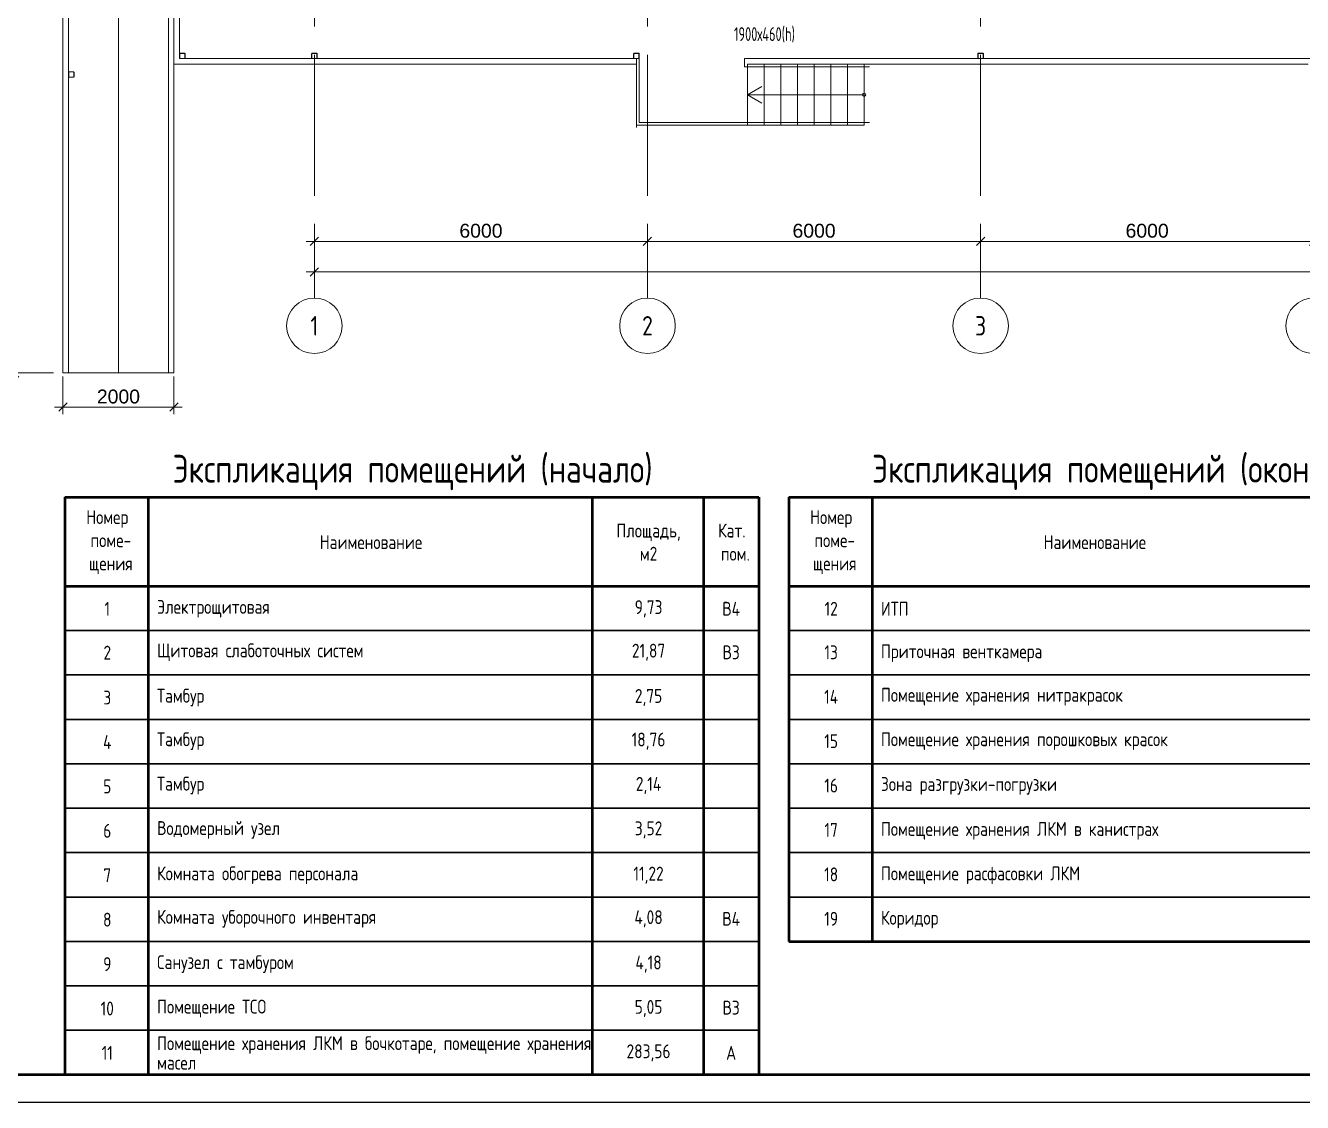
# Model space of a CAD drawing. Header units: millimetres. Extents: x -553547 to 230550, y -59438 to 214451.
# Drawn here: x 87123 to 110125, y -59438 to -40041 of the extents above; entities that cross this region are included whole.
import ezdxf
from ezdxf import colors
from ezdxf.entities.mleader import LeaderData, LeaderLine
from ezdxf.math import Vec2, Vec3

# ---------------------------------------------------------------- set-up
doc = ezdxf.new("R2010")
doc.units = ezdxf.units.MM
doc.linetypes.add('GOST2.303 6', pattern=[12, 8, -1.5, 1, -1.5])
doc.linetypes.add('осевая', pattern=[50.8, 31.75, -6.35, 6.35, -6.35])
for name, color, linetype, lineweight in [('0Оси', 252, 'GOST2.303 6', 13), ('_Оси', 252, 'Continuous', 9), ('АР_Размеры', 7, 'Continuous', 20), ('АР_Текст', 7, 'Continuous', 20), ('АР_Тонкие', 7, 'Continuous', 0), ('ОВ текст', 7, 'Continuous', 15), ('Рамка', 7, 'Continuous', 50)]:
    doc.layers.add(name, color=color, linetype=linetype, lineweight=lineweight)
doc.styles.add('GOST type A', font='GOST2304A.ttf')
doc.styles.get("Standard").update_dxf_attribs({"font": 'arial.ttf'})
doc.styles.add('ГОСТ', font='cs_gost2304.shx')
doc.styles.add('ГОСТ 2.304', font='CS_Gost2304.shx')
doc.linetypes.add('FENCELINE1', pattern='A,6.35,-2.54,[133,ltypeshp.shx,S=2.54,R=0,X=-2.54,Y=0],-2.54,25.4', length=36.83)
doc.dimstyles.new('100 Ариал', dxfattribs={"dimscale": 100, "dimtxt": 2.5, "dimasz": 1.5, "dimexe": 1.25, "dimexo": 0.625, "dimtad": 1, "dimdec": 0, "dimrnd": 0.001, "dimtxsty": 'ГОСТ', "dimblk": 'OBLIQUE', "dimcen": 1.5, "dimdle": 1.5, "dimclrt": 256, "dimadec": 0, "dimazin": 2, "dimtfac": 0.75, "dimtdec": 0, "dimtmove": 1, "dimatfit": 3, "dimfxl": 7, "dimfxlon": 1, "dimtolj": 1, "dimarcsym": 2})

# ---------------------------------------------------------------- blocks, each defined once
blk = doc.blocks.new('step_top_view')
at = {"layer": 'АР_Тонкие', "color": 252, "ltscale": 0.1}
for p, q in [((0, 1100), (-2000, 1100)), ((-2000, 1100), (-2000, 0)), ((0, 0), (0, 1100)), ((0, 1100), (0, 50)), ((0, 1100), (2100, 1100)), ((300, 1100), (300, 0)), ((600, 1100), (600, 0)), ((900, 1100), (900, 0)), ((1200, 1100), (1200, 0)), ((1500, 1100), (1500, 0)), ((1800, 1100), (1800, 0)), ((2100, 1100), (2100, 0)), ((0, 0), (2100, 0))]:
    blk.add_line(p, q, dxfattribs=at)
at = {"layer": 'АР_Тонкие', "color": 252, "linetype": 'FENCELINE1', "ltscale": 13}
for p, q in [((-1950, 1050), (-1950, -100)), ((-1950, 1050), (2200, 1050)), ((-50, 50), (-50, -100)), ((-50, 50), (2200, 50))]:
    blk.add_line(p, q, dxfattribs=at)
at = {"layer": 'АР_Тонкие', "color": 252}
for p, q in [((260, 700), (0, 550)), ((0, 550), (260, 400))]:
    blk.add_line(p, q, dxfattribs=at)
blk.add_lwpolyline([(0, 550), (2100, 550)], dxfattribs=at)
blk.add_circle((2100, 550), 30, dxfattribs=at)
blk = doc.blocks.new('*U2')
at = {"lineweight": 20}
blk.add_hatch(color=256, dxfattribs=at).paths.add_polyline_path([(0, 0), (-5, -0.88), (-5, 0.88)])
blk.add_lwpolyline([(0, 0), (-77.54, 0)])
blk.add_lwpolyline([(0, 0), (-5, -0.88), (-5, 0.88)], close=True, dxfattribs=at)
blk = doc.blocks.new('A$C62bef24c')
at = {"color": 252}
for points in [[(-2420, -3300), (-2340, -3300, 0.414214), (-2330, -3290), (-2330, -3210, 0.414214), (-2340, -3200), (-2420, -3200, 0.414214), (-2430, -3210), (-2430, -3290, 0.414214)], [(-2420, -3296), (-2340, -3296, 0.414214), (-2334, -3290), (-2334, -3210, 0.414214), (-2340, -3204), (-2420, -3204, 0.414214), (-2426, -3210), (-2426, -3290, 0.414214)], [(-40, -3300), (40, -3300, 0.414214), (50, -3290), (50, -3210, 0.414214), (40, -3200), (-40, -3200, 0.414214), (-50, -3210), (-50, -3290, 0.414214)], [(-40, -3296), (40, -3296, 0.414214), (46, -3290), (46, -3210, 0.414214), (40, -3204), (-40, -3204, 0.414214), (-46, -3210), (-46, -3290, 0.414214)], [(5760, -3300), (5840, -3300, 0.414214), (5850, -3290), (5850, -3210, 0.414214), (5840, -3200), (5760, -3200, 0.414214), (5750, -3210), (5750, -3290, 0.414214)], [(5760, -3296), (5840, -3296, 0.414214), (5846, -3290), (5846, -3210, 0.414214), (5840, -3204), (5760, -3204, 0.414214), (5754, -3210), (5754, -3290, 0.414214)], [(11960, -3300), (12040, -3300, 0.414214), (12050, -3290), (12050, -3210, 0.414214), (12040, -3200), (11960, -3200, 0.414214), (11950, -3210), (11950, -3290, 0.414214)], [(11960, -3296), (12040, -3296, 0.414214), (12046, -3290), (12046, -3210, 0.414214), (12040, -3204), (11960, -3204, 0.414214), (11954, -3210), (11954, -3290, 0.414214)], [(-4420, -3635), (-4340, -3635, 0.414214), (-4330, -3625), (-4330, -3545, 0.414214), (-4340, -3535), (-4420, -3535, 0.414214), (-4430, -3545), (-4430, -3625, 0.414214)], [(-4420, -3631), (-4340, -3631, 0.414214), (-4334, -3625), (-4334, -3545, 0.414214), (-4340, -3539), (-4420, -3539, 0.414214), (-4426, -3545), (-4426, -3625, 0.414214)]]:
    blk.add_lwpolyline(points, format="xyb", close=True, dxfattribs=at)
blk = doc.blocks.new('_Oblique')
at = {"color": 0, "linetype": 'ByBlock', "lineweight": -2}
blk.add_line((-0.5, -0.5), (0.5, 0.5), dxfattribs=at)
blk = doc.blocks.new('*D284')
at = {"layer": 'Defpoints', "color": 0, "transparency": 16777216}
for p in [(657874, -258380), (651874, -259400), (657874, -259400)]:
    blk.add_point(p, dxfattribs=at)
at = {"layer": 'АР_Размеры', "color": 0, "lineweight": -2, "transparency": 16777216}
for p, q in [((651874, -259080), (651874, -258255)), ((657874, -259080), (657874, -258255)), ((651724, -258380), (658024, -258380))]:
    blk.add_line(p, q, dxfattribs=at)
at = {"layer": 'АР_Размеры', "color": 0, "lineweight": -2, "transparency": 16777216, "xscale": 150, "yscale": 150, "zscale": 150, "rotation": 180}
blk.add_blockref('_Oblique', (651874, -258380), dxfattribs=at)
at = {"layer": 'АР_Размеры', "color": 0, "lineweight": -2, "transparency": 16777216, "xscale": 150, "yscale": 150, "zscale": 150}
blk.add_blockref('_Oblique', (657874, -258380), dxfattribs=at)
at = {"layer": 'АР_Размеры', "transparency": 16777216, "insert": (654874, -258190), "char_height": 250, "attachment_point": 5}
blk.add_mtext('\\A1;6000', dxfattribs=at)
blk = doc.blocks.new('*D285')
at = {"layer": 'Defpoints', "color": 0, "transparency": 16777216}
for p in [(651874, -258380), (645874, -259400), (651874, -259400)]:
    blk.add_point(p, dxfattribs=at)
at = {"layer": 'АР_Размеры', "color": 0, "lineweight": -2, "transparency": 16777216}
for p, q in [((645874, -259080), (645874, -258255)), ((651874, -259080), (651874, -258255)), ((645724, -258380), (652024, -258380))]:
    blk.add_line(p, q, dxfattribs=at)
at = {"layer": 'АР_Размеры', "color": 0, "lineweight": -2, "transparency": 16777216, "xscale": 150, "yscale": 150, "zscale": 150, "rotation": 180}
blk.add_blockref('_Oblique', (645874, -258380), dxfattribs=at)
at = {"layer": 'АР_Размеры', "color": 0, "lineweight": -2, "transparency": 16777216, "xscale": 150, "yscale": 150, "zscale": 150}
blk.add_blockref('_Oblique', (651874, -258380), dxfattribs=at)
at = {"layer": 'АР_Размеры', "transparency": 16777216, "insert": (648874, -258190), "char_height": 250, "attachment_point": 5}
blk.add_mtext('\\A1;6000', dxfattribs=at)
blk = doc.blocks.new('*D292')
at = {"layer": 'Defpoints', "color": 0, "transparency": 16777216}
for p in [(663874, -258380), (657874, -259400), (663874, -259400)]:
    blk.add_point(p, dxfattribs=at)
at = {"layer": 'АР_Размеры', "color": 0, "lineweight": -2, "transparency": 16777216}
for p, q in [((657874, -259080), (657874, -258255)), ((663874, -259080), (663874, -258255)), ((657724, -258380), (664024, -258380))]:
    blk.add_line(p, q, dxfattribs=at)
at = {"layer": 'АР_Размеры', "color": 0, "lineweight": -2, "transparency": 16777216, "xscale": 150, "yscale": 150, "zscale": 150, "rotation": 180}
blk.add_blockref('_Oblique', (657874, -258380), dxfattribs=at)
at = {"layer": 'АР_Размеры', "color": 0, "lineweight": -2, "transparency": 16777216, "xscale": 150, "yscale": 150, "zscale": 150}
blk.add_blockref('_Oblique', (663874, -258380), dxfattribs=at)
at = {"layer": 'АР_Размеры', "transparency": 16777216, "insert": (660874, -258190), "char_height": 250, "attachment_point": 5}
blk.add_mtext('\\A1;6000', dxfattribs=at)
blk = doc.blocks.new('*D295')
at = {"layer": 'Defpoints', "color": 0, "transparency": 16777216}
for p in [(684874, -258929), (645874, -259400), (684874, -259400)]:
    blk.add_point(p, dxfattribs=at)
at = {"layer": 'АР_Размеры', "color": 0, "lineweight": -2, "transparency": 16777216}
for p, q in [((645724, -258929), (685024, -258929)), ((645874, -259338), (645874, -258804)), ((684874, -259338), (684874, -258804))]:
    blk.add_line(p, q, dxfattribs=at)
at = {"layer": 'АР_Размеры', "color": 0, "lineweight": -2, "transparency": 16777216, "xscale": 150, "yscale": 150, "zscale": 150, "rotation": 180}
blk.add_blockref('_Oblique', (645874, -258929), dxfattribs=at)
at = {"layer": 'АР_Размеры', "color": 0, "lineweight": -2, "transparency": 16777216, "xscale": 150, "yscale": 150, "zscale": 150}
blk.add_blockref('_Oblique', (684874, -258929), dxfattribs=at)
at = {"layer": 'АР_Размеры', "transparency": 16777216, "insert": (665374, -258738), "char_height": 250, "attachment_point": 5}
blk.add_mtext('\\A1;39000', dxfattribs=at)
blk = doc.blocks.new('*D296')
at = {"layer": 'Defpoints', "color": 0, "transparency": 16777216}
for p in [(641344, -260750), (643344, -260750), (643344, -261366)]:
    blk.add_point(p, dxfattribs=at)
at = {"layer": 'АР_Размеры', "color": 0, "lineweight": -2, "transparency": 16777216}
for p, q in [((641344, -260813), (641344, -261491)), ((643344, -260813), (643344, -261491)), ((641194, -261366), (643494, -261366))]:
    blk.add_line(p, q, dxfattribs=at)
at = {"layer": 'АР_Размеры', "color": 0, "lineweight": -2, "transparency": 16777216, "xscale": 150, "yscale": 150, "zscale": 150, "rotation": 180}
blk.add_blockref('_Oblique', (641344, -261366), dxfattribs=at)
at = {"layer": 'АР_Размеры', "color": 0, "lineweight": -2, "transparency": 16777216, "xscale": 150, "yscale": 150, "zscale": 150}
blk.add_blockref('_Oblique', (643344, -261366), dxfattribs=at)
at = {"layer": 'АР_Размеры', "transparency": 16777216, "insert": (642344, -261176), "char_height": 250, "attachment_point": 5}
blk.add_mtext('\\A1;2000', dxfattribs=at)
blk = doc.blocks.new('*D297')
at = {"layer": 'Defpoints', "color": 0, "transparency": 16777216}
for p in [(641344, -248750), (640477, -260750), (641344, -260750)]:
    blk.add_point(p, dxfattribs=at)
at = {"layer": 'АР_Размеры', "color": 0, "lineweight": -2, "transparency": 16777216}
for p, q in [((640477, -248600), (640477, -260900)), ((641177, -248750), (640352, -248750)), ((641177, -260750), (640352, -260750))]:
    blk.add_line(p, q, dxfattribs=at)
at = {"layer": 'АР_Размеры', "color": 0, "lineweight": -2, "transparency": 16777216, "xscale": 150, "yscale": 150, "zscale": 150}
for p, rotation in [((640477, -248750), 90), ((640477, -260750), 270)]:
    blk.add_blockref('_Oblique', p, dxfattribs=dict(at, rotation=rotation))
at = {"layer": 'АР_Размеры', "transparency": 16777216, "insert": (640286, -254750), "char_height": 250, "attachment_point": 5, "rotation": 90}
blk.add_mtext('\\A1;12000', dxfattribs=at)
blk = doc.blocks.new('*U317')
at = {"layer": 'Рамка', "lineweight": 30}
blk.add_line((-6250, 0), (6250, 0), dxfattribs=at)
blk = doc.blocks.new('*U318')
at = {"layer": 'АР_Тонкие', "lineweight": -2}
for p in [(0, 0), (0, -1600), (0, -2400), (0, -3200), (0, -4000), (0, -4800)]:
    blk.add_blockref('*U317', p, dxfattribs=at)
at = {"layer": 'АР_Тонкие', "color": 0, "linetype": 'ByBlock', "lineweight": -2, "transparency": 16777216}
for p in [(0, -800), (0, -5600), (0, -6400)]:
    blk.add_blockref('*U317', p, dxfattribs=at)
blk = doc.blocks.new('*U319')
at = {"layer": 'Рамка', "lineweight": 30}
blk.add_line((-6250, 0), (6250, 0), dxfattribs=at)
blk = doc.blocks.new('*U320')
at = {"layer": 'АР_Тонкие', "lineweight": -2}
for p in [(0, 0), (0, -1600), (0, -2400), (0, -3200), (0, -4000), (0, -4800), (0, -5600), (0, -6400), (0, -7200)]:
    blk.add_blockref('*U319', p, dxfattribs=at)
at = {"layer": 'АР_Тонкие', "color": 0, "linetype": 'ByBlock', "lineweight": -2, "transparency": 16777216}
for p in [(0, -800), (0, -8000), (0, -8800)]:
    blk.add_blockref('*U319', p, dxfattribs=at)
blk = doc.blocks.new('АР')
at = {"layer": '_Оси', "color": 252, "linetype": 'осевая', "ltscale": 80}
for p, q in [((645873.9, -234697.8), (645873.9, -259400.3)), ((651873.9, -234697.8), (651873.9, -259400.3)), ((657873.9, -234697.8), (657873.9, -259400.3))]:
    blk.add_line(p, q, dxfattribs=at)
at = {"layer": '_Оси', "color": 252}
for centre in [(645873.9, -259900.3), (651873.9, -259900.3), (657873.9, -259900.3), (663873.9, -259900.3)]:
    blk.add_circle(centre, 500, dxfattribs=at)
at = {"layer": 'АР_Размеры', "color": 252, "lineweight": 13}
for points in [[(645873.9, -255089.1), (645873.9, -256330.6)], [(651673.9, -255089.1), (651673.9, -256330.6)], [(657873.9, -255089.1), (657873.9, -256330.6)]]:
    blk.add_lwpolyline(points, dxfattribs=at)
at = {"layer": 'АР_Тонкие', "color": 252, "ltscale": 150}
for p, q in [((641343.9, -248750.4), (641343.9, -256504)), ((643343.9, -248750.4), (643343.9, -256504)), ((651673.9, -255189.1), (643343.9, -255189.1)), ((641343.9, -256504), (641343.9, -260750.4)), ((642343.9, -256504), (642343.9, -260750.4)), ((643343.9, -256504), (643343.9, -260750.4)), ((643343.9, -260750.4), (641343.9, -260750.4))]:
    blk.add_line(p, q, dxfattribs=at)
at = {"layer": 'АР_Тонкие', "color": 252, "linetype": 'FENCELINE1', "ltscale": 10}
for p, q in [((641443.9, -248750.4), (641443.9, -256504)), ((643243.9, -248650.4), (643243.9, -256504)), ((643443.9, -248650.4), (643443.9, -255089.1)), ((643443.9, -248650.4), (643443.9, -255089.1)), ((651723.9, -255089.1), (643443.9, -255089.1)), ((641443.9, -256504), (641443.9, -260750.4)), ((643243.9, -256504), (643243.9, -260750.4))]:
    blk.add_line(p, q, dxfattribs=at)
at = {"layer": 'АР_Тонкие', "color": 252, "linetype": 'FENCELINE1', "ltscale": 13}
blk.add_line((672193.9, -255089.1), (653623.9, -255089.1), dxfattribs=at)
at = {"layer": 'АР_Тонкие', "color": 252}
blk.add_line((663773.9, -255189.1), (653673.9, -255189.1), dxfattribs=at)
at = {"layer": '0Оси', "color": 252}
blk.add_blockref('A$C62bef24c', (645873.9, -251789.1), dxfattribs=at)
at = {"layer": 'АР_Тонкие', "color": 252, "xscale": -100, "yscale": 100, "zscale": 100, "rotation": 270}
blk.add_blockref('*U2', (642343.9, -248750.4), dxfattribs=at)
at = {"layer": 'АР_Тонкие', "color": 252, "ltscale": 150, "xscale": -1, "rotation": 180}
blk.add_blockref('step_top_view', (653673.9, -255189.1), dxfattribs=at)
at = {"layer": '_Оси', "color": 252, "char_height": 350, "width": 166.561, "attachment_point": 5, "style": 'GOST type A'}
for s, insert in [('1', (645873.9, -259900.3)), ('2', (651873.9, -259900.3)), ('3', (657873.9, -259900.3))]:
    blk.add_mtext(s, dxfattribs=dict(at, insert=insert))
at = {"layer": 'АР_Размеры', "color": 252}
dim = blk.add_linear_dim(base=(640476.6, -260750.4), p1=(641343.9, -248750.4), p2=(641343.9, -260750.4), angle=90, dimstyle='100 Ариал', override={"dimtxsty": 'Standard', "dimblk1": 'Oblique', "dimblk2": 'Oblique', "dimsah": 1}, dxfattribs=at)
dim.commit()
dim.dimension.update_dxf_attribs({"geometry": '*D297', "text_midpoint": (640286.5, -254750.4)})
for base, p1, p2, picture, middle in [((651873.9, -258379.9), (645873.9, -259400.3), (651873.9, -259400.3), '*D285', (648873.9, -258189.7)), ((663873.9, -258379.9), (657873.9, -259400.3), (663873.9, -259400.3), '*D292', (660873.9, -258189.7)), ((684873.9, -258928.5), (645873.9, -259400.3), (684873.9, -259400.3), '*D295', (665373.9, -258738.3)), ((643343.9, -261366.3), (641343.9, -260750.4), (643343.9, -260750.4), '*D296', (642343.9, -261176.2))]:
    dim = blk.add_linear_dim(base=base, p1=p1, p2=p2, dimstyle='100 Ариал', override={"dimtxsty": 'Standard', "dimblk1": 'Oblique', "dimblk2": 'Oblique', "dimsah": 1}, dxfattribs=at)
    dim.commit()
    dim.dimension.update_dxf_attribs({"geometry": picture, "text_midpoint": middle})
dim = blk.add_linear_dim(base=(657873.9, -258379.9), p1=(651873.9, -259400.3), p2=(657873.9, -259400.3), dimstyle='100 Ариал', override={"dimtxsty": 'Standard', "dimblk1": 'Oblique', "dimblk2": 'Oblique', "dimsah": 1}, dxfattribs=at)
dim.commit()
dim.dimension.update_dxf_attribs({"geometry": '*D284', "text_midpoint": (654873.9, -258379.9), "dimtype": 128})
at = {"color": 252}
ml = blk.add_multileader_mtext('Standard', dxfattribs=at)
ml.set_content('0,000', color=252, style='GOST type A')
ml.set_leader_properties(color=256)
ml.build(insert=Vec2(0, 0))
ml.multileader.update_dxf_attribs({"has_dogleg": 0, "has_text_frame": 1, "text_left_attachment_type": 7, "text_right_attachment_type": 6, "dogleg_length": 0, "arrow_head_size": 200})
ctx = ml.context
ctx.base_point, ctx.char_height, ctx.arrow_head_size, ctx.landing_gap_size, ctx.plane_origin = Vec3(656104.7, -253706.8), 250, 200, 50, Vec3(-507499.3, -250982.9)
ctx.left_attachment, ctx.right_attachment = 7, 6
notes = []
notes.append((ctx, [(0, (0, 0, 0), (0, 0), (1, 0), 1, [])]))
ctx.mtext.insert, ctx.mtext.flow_direction = Vec3(656154.7, -253419.3), 5
ml = blk.add_multileader_mtext('Standard', dxfattribs=at)
ml.set_content('0,000', color=252, style='GOST type A')
ml.set_leader_properties(color=256)
ml.build(insert=Vec2(0, 0))
ml.multileader.update_dxf_attribs({"has_dogleg": 0, "has_text_frame": 1, "text_left_attachment_type": 7, "text_right_attachment_type": 6, "dogleg_length": 0, "arrow_head_size": 200})
ctx = ml.context
ctx.base_point, ctx.char_height, ctx.arrow_head_size, ctx.landing_gap_size, ctx.plane_origin = Vec3(674120.3, -254449.4), 250, 200, 50, Vec3(-489483.8, -251725.5)
ctx.left_attachment, ctx.right_attachment = 7, 6
notes.append((ctx, [(0, (0, 0, 0), (0, 0), (1, 0), 1, [])]))
ctx.mtext.insert, ctx.mtext.flow_direction = Vec3(674170.3, -254161.9), 5
for ctx, leaders in notes:
    for number, flags, end, landing, length, lines in leaders:
        leader = LeaderData()
        leader.index, (leader.has_last_leader_line, leader.has_dogleg_vector, leader.attachment_direction) = number, flags
        leader.last_leader_point, leader.dogleg_vector, leader.dogleg_length = Vec3(end), Vec3(landing), length
        for number, points, colour, breaks in lines:
            line = LeaderLine()
            line.index, line.vertices, line.color, line.breaks = number, Vec3.list(points), colors.encode_raw_color(colour), breaks
            leader.lines.append(line)
        ctx.leaders.append(leader)

msp = doc.modelspace()

# ---------------------------------------------------------------- linework, layer by layer
at = {"layer": 'Рамка', "lineweight": 25}
msp.add_lwpolyline([(78060.463, -59438.291), (78060.463, -17438.291), (137460.463, -17438.291), (137460.463, -59438.291)], close=True, dxfattribs=at)
at = {"layer": 'Рамка'}
msp.add_lwpolyline([(80060.463, -58938.291), (80060.463, -17938.291), (136960.463, -17938.291), (136960.463, -58938.291)], close=True, dxfattribs=at)
at = {"layer": 'Рамка', "lineweight": 50}
for points in [[(87832.658, -48538.291), (87832.658, -58938.291)], [(87832.658, -48538.291), (100332.658, -48538.291)], [(89332.658, -48538.291), (89332.658, -58938.291)], [(97332.658, -48538.291), (97332.658, -58938.291)], [(99332.658, -48538.291), (99332.658, -58938.291)], [(100332.658, -48538.291), (100332.658, -58938.291)], [(100872.002, -48538.291), (100872.002, -56538.291)], [(100872.002, -48538.291), (113372.002, -48538.291)], [(102372.002, -48538.291), (102372.002, -56538.291)], [(87832.658, -50138.291), (100332.658, -50138.291)], [(100872.002, -50138.291), (113372.002, -50138.291)], [(100872.002, -56538.291), (113372.002, -56538.291)]]:
    msp.add_lwpolyline(points, dxfattribs=at)

# ---------------------------------------------------------------- block references
at = {"layer": 'АР_Размеры', "color": 18, "true_color": 0x000000}
for p in [(-553547.366, 214451.275), (-485509.064, 206951.83)]:
    msp.add_blockref('АР', p, dxfattribs=at)
at = {"layer": 'АР_Тонкие', "lineweight": 25}
for name, p in [('*U320', (94082.658, -50138.291)), ('*U318', (107122.002, -50138.291))]:
    msp.add_blockref(name, p, dxfattribs=at)

# ---------------------------------------------------------------- texts
at = {"layer": 'АР_Текст', "linetype": 'Continuous', "lineweight": 13, "attachment_point": 5, "style": 'GOST type A'}
for s, insert, char_height, width in [('Экспликация помещений (начало)', (94095.598, -48092.293), 500, 12500), ('Экспликация помещений (окончание)', (107134.942, -48092.293), 500, 12500), ('Номер\\P поме-\\P щения', (88595.598, -49346.018), 250, 1500), ('Номер\\P поме-\\P щения', (101634.942, -49346.018), 250, 1500), ('Наименование', (93345.598, -49346.018), 250, 8000), ('Площадь,\\Pм2', (98345.598, -49346.018), 250, 2000), ('Кат.\\P пом.', (99845.598, -49346.018), 250, 1000), ('Наименование', (106384.942, -49346.018), 250, 8000), ('1', (88595.598, -50546.018), 250, 1500), ('2', (88595.598, -51336.706), 250, 1500), ('3', (88595.598, -52146.018), 250, 1500), ('4', (88595.598, -52946.018), 250, 1500), ('5', (88595.598, -53746.018), 250, 1500), ('6', (88595.598, -54546.018), 250, 1500), ('7', (88595.598, -55346.018), 250, 1500), ('8', (88595.598, -56146.018), 250, 1500), ('9', (88595.598, -56946.018), 250, 1500), ('10', (88595.598, -57746.018), 250, 1500), ('11', (88595.598, -58546.018), 250, 1500)]:
    msp.add_mtext(s, dxfattribs=dict(at, insert=insert, char_height=char_height, width=width))
at = {"layer": 'АР_Текст', "linetype": 'Continuous', "lineweight": 13, "char_height": 250, "width": 7852.99712, "attachment_point": 4, "line_spacing_factor": 0.84, "style": 'GOST type A'}
for s, insert in [('Электрощитовая', (89492.601, -50546.018)), ('ИТП', (102531.945, -50546.018)), ('Щитовая слаботочных систем', (89492.601, -51330.374)), ('Приточная венткамера', (102531.945, -51346.018)), ('Помещение хранения нитракрасок', (102531.945, -52130.374)), ('Тамбур', (89492.601, -52146.018)), ('Тамбур', (89492.601, -52930.374)), ('Помещение хранения порошковых красок', (102531.945, -52930.374)), ('Тамбур', (89492.601, -53730.374)), ('Зона разгрузки-погрузки', (102531.945, -53736.706)), ('Водомерный узел', (89492.601, -54530.374)), ('Помещение хранения ЛКМ в канистрах', (102531.945, -54546.018)), ('Комната обогрева персонала', (89492.601, -55346.018)), ('Помещение расфасовки ЛКМ', (102531.945, -55346.018)), ('Комната уборочного инвентаря', (89492.601, -56130.374)), ('Коридор', (102531.945, -56146.018)), ('Санузел с тамбуром', (89492.601, -56946.018)), ('Помещение ТСО', (89492.601, -57746.018)), ('Помещение хранения ЛКМ в бочкотаре, помещение хранения масел', (89492.601, -58546.018))]:
    msp.add_mtext(s, dxfattribs=dict(at, insert=insert))
at = {"layer": 'АР_Текст', "color": 18, "linetype": 'Continuous', "lineweight": 13, "true_color": 0x000000, "char_height": 250, "attachment_point": 5, "style": 'GOST type A'}
for s, insert, width in [('9,73', (98345.598, -50546.018), 2000), ('В4', (99833.545, -50546.018), 963.53207), ('12', (101634.942, -50546.018), 1500), ('21,87', (98345.598, -51330.374), 2000), ('В3', (99833.545, -51330.374), 963.53207), ('13', (101634.942, -51330.374), 1500), ('2,75', (98345.598, -52146.018), 2000), ('14', (101634.942, -52130.374), 1500), ('18,76', (98345.598, -52930.374), 2000), ('15', (101634.942, -52930.374), 1500), ('2,14', (98345.598, -53730.374), 2000), ('16', (101634.942, -53730.374), 1500), ('3,52', (98345.598, -54530.374), 2000), ('17', (101634.942, -54530.374), 1500), ('11,22', (98345.598, -55346.018), 2000), ('18', (101634.942, -55330.374), 1500), ('4,08', (98345.598, -56130.374), 2000), ('В4', (99833.545, -56130.374), 963.53207), ('19', (101634.942, -56130.374), 1500), ('4,18', (98345.598, -56946.018), 2000), ('5,05', (98345.598, -57746.018), 2000), ('В3', (99833.545, -57730.374), 963.53207), ('283,56', (98345.598, -58546.018), 2000), ('А', (99833.545, -58546.018), 963.53207)]:
    msp.add_mtext(s, dxfattribs=dict(at, insert=insert, width=width))
at = {"layer": 'ОВ текст', "linetype": 'Continuous', "insert": (99782.705, -40207.219), "char_height": 250, "width": 7852.99712, "attachment_point": 4, "line_spacing_factor": 0.84, "style": 'ГОСТ 2.304'}
msp.add_mtext('{\\W0.8; 1900х460(h)}', dxfattribs=at)

doc.saveas('drawing.dxf')
